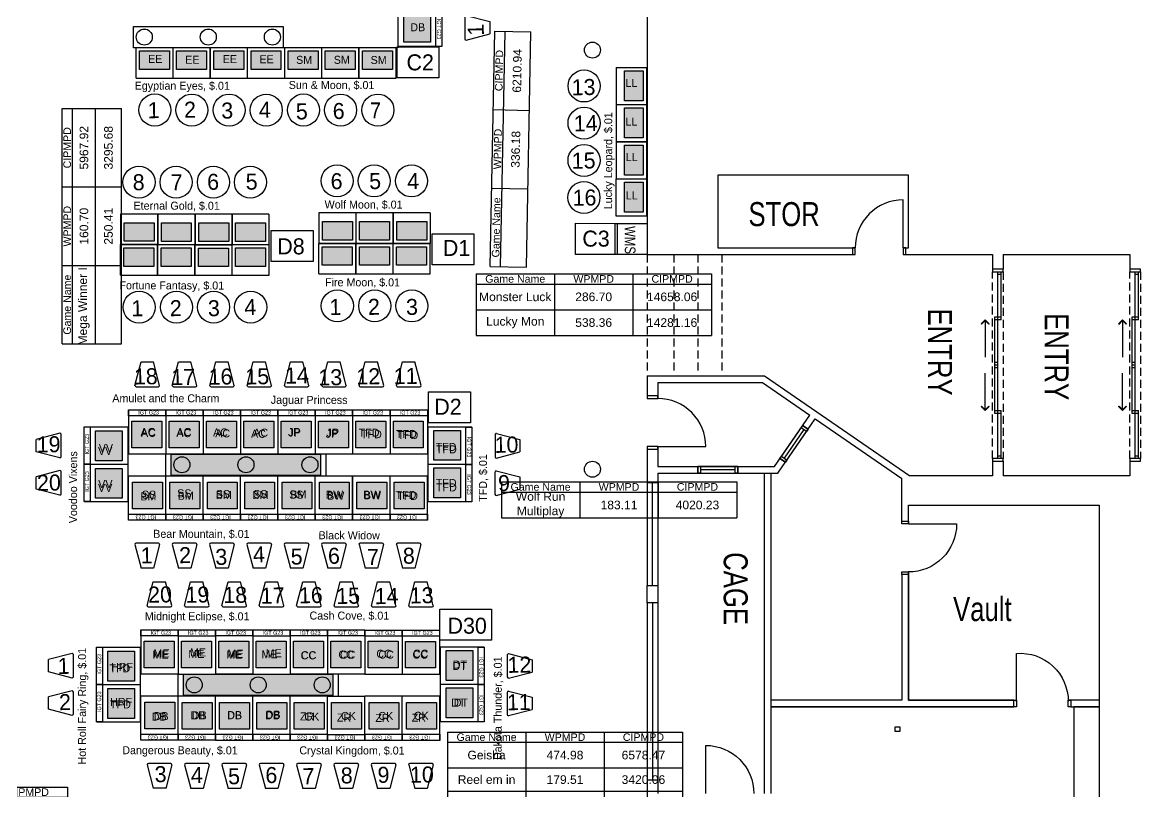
# Model space of a CAD drawing. Header units: inches. Extents: x 3213 to 10275, y -3570 to -435.
# Drawn here: x 9314 to 10152, y -2535 to -1959 of the extents above; entities that cross this region are included whole.
import ezdxf
from ezdxf.enums import TextEntityAlignment as Align

# ---------------------------------------------------------------- set-up
doc = ezdxf.new("R2010")
doc.units = ezdxf.units.IN
doc.header["$LTSCALE"] = 24
doc.header["$MEASUREMENT"] = 0
doc.linetypes.add('HIDDEN', pattern=[0.375, 0.25, -0.125])
for name, color, linetype in [('00 Bally Slots', 9, 'Continuous'), ('00 Bank', 7, 'Continuous'), ('00 IGT Slots', 7, 'Continuous'), ('00 PT Enrollment', 7, 'Continuous'), ('00 Themes', 7, 'Continuous'), ('F1  CLG', 15, 'HIDDEN'), ('F1  COL', 242, 'Continuous'), ('F1  DIM', 4, 'Continuous'), ('F1  DOORS', 1, 'Continuous'), ('F1  WALL', 3, 'Continuous'), ('F1  WINDOW', 1, 'Continuous'), ('F1 NOTE', 4, 'Continuous'), ('F1 WALL-HATCH', 161, 'Continuous'), ('FP1-WALL', 3, 'Continuous'), ('INT  WALL', 3, 'Continuous'), ('Machine Denoms', 7, 'Continuous'), ('WALLS', 7, 'Continuous')]:
    doc.layers.add(name, color=color, linetype=linetype)
doc.layers.get('Machine Denoms').off()
doc.styles.add('ARCHSTYL', font='HAND.SHX', dxfattribs={"width": 0.8})
doc.styles.add('HAND', font='Hand.shx', dxfattribs={"width": 0.8, "height": 0.5})
doc.dimstyles.new('gDIM-48', dxfattribs={"dimscale": 48, "dimtxt": 0.125, "dimasz": 0.03125, "dimexe": 0.09375, "dimexo": 0.09375, "dimgap": 0.03125, "dimtad": 1, "dimdec": 6, "dimrnd": 0.015625, "dimzin": 3, "dimdsep": 46, "dimlunit": 4, "dimtxsty": 'HAND', "dimblk1": 'RPSLASH', "dimblk2": 'RPSLASH', "dimsah": 1, "dimcen": 0.09375, "dimdle": 0.03125, "dimclrt": 256, "dimadec": 0, "dimazin": 0, "dimtfac": 2, "dimtdec": 6, "dimtofl": 0, "dimtmove": 2, "dimatfit": 3, "dimldrblk": '_RPATick2', "dimfxl": 1, "dimfrac": 2, "dimtzin": 0, "dimarcsym": 0})

# ---------------------------------------------------------------- blocks, each defined once
blk = doc.blocks.new('_RPATick2')
for p, q in [((-2, 2), (-2.18, 1.82)), ((-2.18, 1.82), (-0.36, 0)), ((-0.36, 0), (-2.18, -1.82)), ((-2, 2), (0, 0)), ((0, 0), (-2, -2)), ((-2, -2), (-2.18, -1.82))]:
    blk.add_line(p, q)
blk.add_lwpolyline([(0, 0), (-1, 0)])
blk = doc.blocks.new('RPSLASH')
blk.add_line((2.76, 0), (-4.5, 0))
at = {"color": 5, "const_width": 0.43}
blk.add_lwpolyline([(-2.15, -2.15), (2.15, 2.15)], dxfattribs=at)
blk = doc.blocks.new('Western Money System')
at = {"layer": 'F1 NOTE', "color": 1}
for p, q in [((-11.68, 0), (-11.68, 24)), ((-11.68, 24), (11.68, 24)), ((11.68, 24), (11.68, 0)), ((11.68, 0), (-11.68, 0))]:
    blk.add_line(p, q, dxfattribs=at)
at = {"layer": 'F1 NOTE', "color": 1, "insert": (-9.65, 15.27), "char_height": 8, "width": 21.3295, "attachment_point": 1, "style": 'HAND'}
blk.add_mtext('{\\Fhand.shx;WMS}', dxfattribs=at)
blk = doc.blocks.new('*T384')
at = {"layer": '00 Themes', "linetype": 'ByBlock', "lineweight": -2, "transparency": 16777216}
for p, q in [((0, 0), (3.35, 176.4)), ((3.35, 176.4), (30.42, 175.88)), ((27.07, -0.51), (30.42, 175.88)), ((0, 0), (27.07, -0.51))]:
    blk.add_line(p, q, dxfattribs=at)
at = {"layer": '00 Themes', "color": 0, "linetype": 'ByBlock', "lineweight": -2, "transparency": 16777216}
for p, q in [((7.7, -0.15), (11.05, 176.25)), ((2.23, 117.6), (29.31, 117.08)), ((1.12, 58.8), (28.19, 58.28))]:
    blk.add_line(p, q, dxfattribs=at)
at = {"layer": '00 Themes', "color": 0, "lineweight": -3, "transparency": 16777216, "width": 58.689, "attachment_point": 5, "rotation": 88.91175}
for s, insert, char_height in [('{\\fArial|b0|i0|c0;CIPMPD', (6.64, 146.92), 5.6858), ('{\\fArial|b0|i0|c0;\\c52479;6210.94 ', (20.18, 146.67), 6.467), ('{\\fArial|b0|i0|c0;WPMPD', (5.53, 88.12), 5.6858), ('{\\fArial|b0|i0|c0;\\c65280;336.18 ', (19.06, 87.87), 6.467), ('{\\fArial|b0|i0|c0;Game Name', (4.41, 29.33), 5.6858), ('{\\fArial|b0|i0|c0;', (17.94, 29.07), 6.467)]:
    blk.add_mtext(s, dxfattribs=dict(at, insert=insert, char_height=char_height))
blk = doc.blocks.new('*T385')
at = {"layer": '00 Themes', "linetype": 'ByBlock', "lineweight": -2, "transparency": 16777216}
for p, q in [((0, 0), (0, 176.43)), ((0, 176.43), (44.44, 176.43)), ((44.44, 0), (44.44, 176.43)), ((0, 0), (44.44, 0))]:
    blk.add_line(p, q, dxfattribs=at)
at = {"layer": '00 Themes', "color": 0, "linetype": 'ByBlock', "lineweight": -2, "transparency": 16777216}
for p, q in [((7.7, 0), (7.7, 176.43)), ((25.17, 0), (25.17, 176.43)), ((0, 117.62), (44.44, 117.62)), ((0, 58.81), (44.44, 58.81))]:
    blk.add_line(p, q, dxfattribs=at)
at = {"layer": '00 Themes', "color": 0, "lineweight": -3, "transparency": 16777216, "width": 58.689, "attachment_point": 5, "rotation": 90}
for s, insert, char_height in [('{\\fArial|b0|i0|c0;CIPMPD', (3.85, 147.02), 5.6858), ('{\\fArial|b0|i0|c0;\\c52479;5967.92 ', (16.44, 147.02), 6.467), ('{\\fArial|b0|i0|c0;\\c255;3295.68 ', (34.81, 147.02), 6.467), ('{\\fArial|b0|i0|c0;WPMPD', (3.85, 88.21), 5.6858), ('{\\fArial|b0|i0|c0;\\c255;160.70 ', (16.44, 88.21), 6.467), ('{\\fArial|b0|i0|c0;\\c52479;250.41 ', (34.81, 88.21), 6.467), ('{\\fArial|b0|i0|c0;Mega Winner II', (16.44, 29.4), 6.467), ('{\\fArial|b0|i0|c0;Game Name', (3.85, 29.4), 5.6858), ('{\\fArial|b0|i0|c0;', (34.81, 29.4), 6.467)]:
    blk.add_mtext(s, dxfattribs=dict(at, insert=insert, char_height=char_height))
blk = doc.blocks.new('*T386')
at = {"layer": '00 Themes', "linetype": 'ByBlock', "lineweight": -2, "transparency": 16777216}
for p, q in [((0, 0), (176.43, 0)), ((0, 0), (0, -46.23)), ((176.43, 0), (176.43, -46.23)), ((0, -46.23), (176.43, -46.23))]:
    blk.add_line(p, q, dxfattribs=at)
at = {"layer": '00 Themes', "color": 0, "linetype": 'ByBlock', "lineweight": -2, "transparency": 16777216}
for p, q in [((58.81, 0), (58.81, -46.23)), ((117.62, 0), (117.62, -46.23)), ((0, -7.7), (176.43, -7.7)), ((0, -26.97), (176.43, -26.97))]:
    blk.add_line(p, q, dxfattribs=at)
at = {"layer": '00 Themes', "color": 0, "lineweight": -3, "transparency": 16777216, "width": 58.689, "attachment_point": 5}
for s, insert, char_height in [('{\\fArial|b0|i0|c0;Game Name', (29.4, -3.85), 5.6858), ('{\\fArial|b0|i0|c0;WPMPD', (88.21, -3.85), 5.6858), ('{\\fArial|b0|i0|c0;CIPMPD', (147.02, -3.85), 5.6858), ('{\\fArial|b0|i0|c0;Monster Luck', (29.4, -17.33), 6.467), ('{\\fArial|b0|i0|c0;\\c52479;286.70 ', (88.21, -17.33), 6.467), ('{\\fArial|b0|i0|c0;\\c65280;14658.06 ', (147.02, -17.33), 6.467), ('{\\fArial|b0|i0|c0;Lucky Mon', (29.4, -36.6), 6.467), ('{\\fArial|b0|i0|c0;\\c65280;538.36 ', (88.21, -36.6), 6.467), ('{\\fArial|b0|i0|c0;\\c65280;14281.16 ', (147.02, -36.6), 6.467)]:
    blk.add_mtext(s, dxfattribs=dict(at, insert=insert, char_height=char_height))
blk = doc.blocks.new('*T388')
at = {"layer": '00 Themes', "linetype": 'ByBlock', "lineweight": -2, "transparency": 16777216}
for p, q in [((0, 0), (176.43, 0)), ((0, 0), (0, -135.61)), ((176.43, 0), (176.43, -135.61)), ((0, -135.61), (176.43, -135.61))]:
    blk.add_line(p, q, dxfattribs=at)
at = {"layer": '00 Themes', "color": 0, "linetype": 'ByBlock', "lineweight": -2, "transparency": 16777216}
for p, q in [((58.81, 0), (58.81, -135.61)), ((117.62, 0), (117.62, -135.61)), ((0, -7.7), (176.43, -7.7)), ((0, -26.97), (176.43, -26.97)), ((0, -44.44), (176.43, -44.44)), ((0, -61.91), (176.43, -61.91)), ((0, -81.18), (176.43, -81.18)), ((0, -98.65), (176.43, -98.65)), ((0, -118.02), (176.43, -118.02))]:
    blk.add_line(p, q, dxfattribs=at)
at = {"layer": '00 Themes', "color": 0, "lineweight": -3, "transparency": 16777216, "width": 58.689, "attachment_point": 5}
for s, insert, char_height in [('{\\fArial|b0|i0|c0;Game Name', (29.4, -3.85), 5.6858), ('{\\fArial|b0|i0|c0;WPMPD', (88.21, -3.85), 5.6858), ('{\\fArial|b0|i0|c0;CIPMPD', (147.02, -3.85), 5.6858), ('{\\fArial|b0|i0|c0;Geisha', (29.4, -17.33), 6.467), ('{\\fArial|b0|i0|c0;\\c65280;474.98 ', (88.21, -17.33), 6.467), ('{\\fArial|b0|i0|c0;\\c65280;6578.47 ', (147.02, -17.33), 6.467), ('{\\fArial|b0|i0|c0;Reel em in', (29.4, -35.7), 6.467), ('{\\fArial|b0|i0|c0;\\c255;179.51 ', (88.21, -35.7), 6.467), ('{\\fArial|b0|i0|c0;\\c255;3420.06 ', (147.02, -35.7), 6.467), ('{\\fArial|b0|i0|c0;Jackpot Party', (29.4, -53.17), 6.467), ('{\\fArial|b0|i0|c0;\\c65280;345.88 ', (88.21, -53.17), 6.467), ('{\\fArial|b0|i0|c0;\\c52479;5742.66 ', (147.02, -53.17), 6.467), ('{\\fArial|b0|i0|c0;Beyond the Reef', (29.4, -71.54), 6.467), ('{\\fArial|b0|i0|c0;\\c65280;321.91 ', (88.21, -71.54), 6.467), ('{\\fArial|b0|i0|c0;\\c255;3213.60 ', (147.02, -71.54), 6.467), ('{\\fArial|b0|i0|c0;Dolphin Treasures', (29.4, -89.91), 6.467), ('{\\fArial|b0|i0|c0;\\c52479;281.03 ', (88.21, -89.91), 6.467), ('{\\fArial|b0|i0|c0;\\c255;3807.16 ', (147.02, -89.91), 6.467), ('{\\fArial|b0|i0|c0;Golden Pyramid', (29.4, -108.34), 6.467), ('{\\fArial|b0|i0|c0;\\c52479;211.70 ', (88.21, -108.34), 6.467), ('{\\fArial|b0|i0|c0;\\c255;3980.40 ', (147.02, -108.34), 6.467), ('{\\fArial|b0|i0|c0;Queen of the Nile', (29.4, -126.82), 6.467), ('{\\fArial|b0|i0|c0;\\c52479;266.41 ', (88.21, -126.82), 6.467), ('{\\fArial|b0|i0|c0;\\c255;3444.73 ', (147.02, -126.82), 6.467)]:
    blk.add_mtext(s, dxfattribs=dict(at, insert=insert, char_height=char_height))
blk = doc.blocks.new('*T389')
at = {"layer": '00 Themes', "linetype": 'ByBlock', "lineweight": -2, "transparency": 16777216}
for p, q in [((0, 0), (176.43, 0)), ((0, 0), (0, -25.17)), ((176.43, 0), (176.43, -25.17)), ((0, -25.17), (176.43, -25.17))]:
    blk.add_line(p, q, dxfattribs=at)
at = {"layer": '00 Themes', "color": 0, "linetype": 'ByBlock', "lineweight": -2, "transparency": 16777216}
for p, q in [((58.81, 0), (58.81, -25.17)), ((117.62, 0), (117.62, -25.17)), ((0, -7.7), (176.43, -7.7))]:
    blk.add_line(p, q, dxfattribs=at)
at = {"layer": '00 Themes', "color": 0, "lineweight": -3, "transparency": 16777216, "width": 58.689, "attachment_point": 5}
for s, insert, char_height in [('{\\fArial|b0|i0|c0;Game Name', (29.4, -3.85), 5.6858), ('{\\fArial|b0|i0|c0;Pharaoh s Fortune', (29.4, -16.44), 6.467), ('{\\fArial|b0|i0|c0;WPMPD', (88.21, -3.85), 5.6858), ('{\\fArial|b0|i0|c0;CIPMPD', (147.02, -3.85), 5.6858), ('{\\fArial|b0|i0|c0;\\c65280;618.36 ', (88.21, -16.44), 6.467), ('{\\fArial|b0|i0|c0;\\c65280;11572.09 ', (147.02, -16.44), 6.467)]:
    blk.add_mtext(s, dxfattribs=dict(at, insert=insert, char_height=char_height))
blk = doc.blocks.new('*T455')
at = {"layer": '00 Themes', "linetype": 'ByBlock', "lineweight": -2, "transparency": 16777216}
for p, q in [((0, 0), (176.43, 0)), ((0, 0), (0, -27.08)), ((176.43, 0), (176.43, -27.08)), ((0, -27.08), (176.43, -27.08))]:
    blk.add_line(p, q, dxfattribs=at)
at = {"layer": '00 Themes', "color": 0, "linetype": 'ByBlock', "lineweight": -2, "transparency": 16777216}
for p, q in [((58.81, 0), (58.81, -27.08)), ((117.62, 0), (117.62, -27.08)), ((0, -7.7), (176.43, -7.7))]:
    blk.add_line(p, q, dxfattribs=at)
at = {"layer": '00 Themes', "color": 0, "lineweight": -3, "transparency": 16777216, "width": 58.689, "attachment_point": 5}
for s, insert, char_height in [('{\\fArial|b0|i0|c0;Game Name', (29.4, -3.85), 5.6858), ('{\\fArial|b0|i0|c0;Wolf Run Multiplay', (29.4, -17.39), 6.467), ('{\\fArial|b0|i0|c0;WPMPD', (88.21, -3.85), 5.6858), ('{\\fArial|b0|i0|c0;CIPMPD', (147.02, -3.85), 5.6858), ('{\\fArial|b0|i0|c0;\\c255;183.11 ', (88.21, -17.39), 6.467), ('{\\fArial|b0|i0|c0;\\c255;4020.23 ', (147.02, -17.39), 6.467)]:
    blk.add_mtext(s, dxfattribs=dict(at, insert=insert, char_height=char_height))
blk = doc.blocks.new('IGT G23')
at = {"linetype": 'ByBlock', "lineweight": -3}
h = blk.add_hatch(color=7, dxfattribs=at)
h.set_gradient(color1=(241, 237, 14), color2=(18, 202, 42), tint=1)
h.paths.add_polyline_path([(-33.41, -26.28), (-33.41, -1.81), (-28.91, -1.81), (-28.91, -26.28)], flags=9)
h = blk.add_hatch(color=0, dxfattribs=at)
h.dxf.hatch_style = 1
h.set_gradient(color1=(255, 63, 0), tint=0.32, name='CYLINDER')
h.paths.add_polyline_path([(-4.53, -3.06), (-24.51, -3.06), (-24.51, -25.5), (-4.53, -25.5)])
at = {"color": 0, "linetype": 'ByBlock', "lineweight": -3}
blk.add_lwpolyline([(-24.51, -3.06), (-4.53, -3.06), (-4.53, -25.5), (-24.51, -25.5)], close=True, dxfattribs=at)
at = {"layer": '00 IGT Slots', "color": 30, "ltscale": 25}
for p, q in [((-33, 0), (0, 0)), ((-33, -28), (-33, 0)), ((0, -28), (0, 0)), ((-51.29, -4.75), (-69, -9.37)), ((-50.29, -22.18), (-50.29, -5.68)), ((-69, -18.63), (-69, -9.37)), ((-51.29, -23.18), (-69.01, -18.63)), ((-33, -28), (0, -28))]:
    blk.add_line(p, q, dxfattribs=at)
at = {"layer": '00 IGT Slots', "color": 30, "linetype": 'ByBlock', "lineweight": -3}
blk.add_lwpolyline([(-33, 0), (-28.48, 0), (-28.48, -28), (-33, -28)], close=True, dxfattribs=at)
at = {"layer": '00 IGT Slots', "color": 30, "ltscale": 25}
for centre, start, end in [((-51.29, -5.68), 0, 90), ((-51.29, -22.18), 270, 0)]:
    blk.add_arc(centre, 1, start, end, dxfattribs=at)
at = {"layer": '00 IGT Slots', "color": 7, "linetype": 'ByBlock', "lineweight": -3, "insert": (-32.42, -20.63), "char_height": 3, "width": 15.2138, "attachment_point": 1, "rotation": 90, "style": 'HAND'}
blk.add_mtext('IGT G23', dxfattribs=at)
blk = doc.blocks.new('Bally V22')
at = {"linetype": 'ByBlock', "lineweight": -3}
h = blk.add_hatch(color=0, dxfattribs=at)
h.dxf.hatch_style = 1
h.set_gradient(color1=(255, 63, 0), tint=0.32)
h.paths.add_polyline_path([(16.43, 24.99), (2.51, 24.99), (2.51, 2.52), (16.43, 2.52)])
at = {"color": 192, "linetype": 'ByBlock', "lineweight": -3}
blk.add_lwpolyline([(2.51, 24.99), (16.43, 24.99), (16.43, 2.52), (2.51, 2.52)], close=True, dxfattribs=at)
at = {"layer": '00 Bally Slots', "color": 192, "ltscale": 25}
for p, q in [((22.86, 27.75), (0, 27.75)), ((0, 0), (0, 27.75)), ((22.86, 0), (22.86, 27.75)), ((22.86, 0), (0, 0))]:
    blk.add_line(p, q, dxfattribs=at)
at = {"layer": '00 Bally Slots', "color": 192}
blk.add_circle((46.85, 13.96), 12.01, dxfattribs=at)

msp = doc.modelspace()

# ---------------------------------------------------------------- linework, layer by layer
at = {"layer": '00 Bank'}
for points in [[(9626.38, -2000.26), (9595.06, -2000.24), (9595.07, -1976.96), (9626.38, -1976.98)], [(9759.98, -2132.54), (9728.67, -2132.53), (9728.68, -2109.24), (9759.98, -2109.26)], [(9531.99, -2137.89), (9500.67, -2137.88), (9500.68, -2114.59), (9531.99, -2114.61)], [(9652.55, -2140.38), (9621.23, -2140.37), (9621.24, -2117.08), (9652.55, -2117.1)], [(9649.98, -2258.91), (9618.67, -2258.89), (9618.68, -2235.61), (9649.98, -2235.63)], [(9665.67, -2421.75), (9627.03, -2421.73), (9627.04, -2398.45), (9665.67, -2398.47)]]:
    msp.add_lwpolyline(points, close=True, dxfattribs=at)
at = {"layer": 'F1  CLG'}
for points in [[(9782.48, -2132.61), (9782.48, -2221.61)], [(9782.48, -2132.61), (9782.48, -2221.61)], [(9802.48, -2132.61), (9802.48, -2221.61)], [(9802.48, -2132.61), (9802.48, -2221.61)], [(9820.48, -2132.61), (9820.48, -2221.61)], [(9838.48, -2132.61), (9838.48, -2221.61)], [(10041.48, -2285.61), (10041.48, -2145.61)], [(10049.48, -2145.61), (10049.48, -2285.61)], [(10144.48, -2285.61), (10144.48, -2145.61)], [(10152.48, -2145.61), (10152.48, -2285.61)]]:
    msp.add_lwpolyline(points, dxfattribs=at)
at = {"layer": 'F1  COL'}
for centre in [(9405.48, -1969.61), (9453.48, -1969.61), (9501.48, -1969.61), (9741.48, -1979.36), (9433.7, -2290.23), (9481.7, -2290.23), (9529.7, -2290.23), (9741.48, -2293.61), (9442.92, -2455.27), (9490.92, -2455.27), (9538.92, -2455.27)]:
    msp.add_circle(centre, 6, dxfattribs=at)
at = {"layer": 'F1  DOORS'}
for p, q in [((10042.98, -2179.61), (10042.98, -2251.61)), ((10145.98, -2179.61), (10145.98, -2251.61)), ((10045.48, -2213.61), (10042.98, -2213.61)), ((10045.48, -2215.61), (10042.98, -2215.61)), ((10045.48, -2217.61), (10042.98, -2217.61)), ((10148.48, -2213.61), (10145.98, -2213.61)), ((10148.48, -2215.61), (10145.98, -2215.61)), ((10148.48, -2217.61), (10145.98, -2217.61))]:
    msp.add_line(p, q, dxfattribs=at)
for points in [[(9974.48, -2127.61), (9974.48, -2091.61, 0.414214), (9938.48, -2127.61, 0)], [(9790.48, -2276.61), (9826.48, -2276.61, 0.414214), (9790.48, -2240.61, 0)], [(9978.48, -2334.61), (10014.48, -2334.61, -0.414214), (9978.48, -2370.61, 0)], [(10059.48, -2467.61), (10059.48, -2431.61, -0.434938), (10098.25, -2467.61, 0)], [(9826.48, -2536.61), (9826.48, -2500.61, -0.414214), (9862.48, -2536.61, 0)]]:
    msp.add_lwpolyline(points, format="xyb", dxfattribs=at)
for points in [[(9936.48, -2132.61), (9938.48, -2132.61), (9938.48, -2127.61), (9936.48, -2127.61)], [(9974.48, -2132.61), (9976.48, -2132.61), (9976.48, -2127.61), (9974.48, -2127.61)], [(10041.48, -2143.61), (10041.48, -2145.61), (10049.48, -2145.61), (10049.48, -2143.61)], [(10144.48, -2143.61), (10144.48, -2145.61), (10152.48, -2145.61), (10152.48, -2143.61)], [(9782.48, -2238.61), (9782.48, -2240.61), (9790.48, -2240.61), (9790.48, -2238.61)], [(9782.48, -2238.61), (9782.48, -2240.61), (9790.48, -2240.61), (9790.48, -2238.61)], [(9782.48, -2276.61), (9782.48, -2278.61), (9790.48, -2278.61), (9790.48, -2276.61)], [(9782.48, -2276.61), (9782.48, -2278.61), (9790.48, -2278.61), (9790.48, -2276.61)], [(10041.48, -2285.61), (10041.48, -2287.61), (10049.48, -2287.61), (10049.48, -2285.61)], [(10144.48, -2285.61), (10144.48, -2287.61), (10152.48, -2287.61), (10152.48, -2285.61)], [(9973.48, -2334.61), (9973.48, -2332.61), (9978.48, -2332.61), (9978.48, -2334.61)], [(9973.48, -2372.61), (9973.48, -2370.61), (9978.48, -2370.61), (9978.48, -2372.61)], [(10059.48, -2471.61), (10057.48, -2471.61), (10057.48, -2466.61), (10059.48, -2466.61)], [(10100.23, -2471.61), (10098.23, -2471.61), (10098.23, -2466.61), (10100.23, -2466.61)]]:
    msp.add_lwpolyline(points, close=True, dxfattribs=at)
for points in [[(10045.48, -2285.61), (10045.48, -2145.61)], [(10047.98, -2181.61), (10047.98, -2145.61)], [(10148.48, -2285.61), (10148.48, -2145.61)], [(10150.98, -2181.61), (10150.98, -2145.61)], [(10047.98, -2147.61), (10045.48, -2147.61)], [(10150.98, -2147.61), (10148.48, -2147.61)], [(10047.98, -2179.61), (10042.98, -2179.61)], [(10150.98, -2179.61), (10145.98, -2179.61)], [(10047.98, -2181.61), (10042.98, -2181.61)], [(10150.98, -2181.61), (10145.98, -2181.61)], [(10042.98, -2249.61), (10047.98, -2249.61)], [(10042.98, -2251.61), (10047.98, -2251.61)], [(10047.98, -2285.61), (10047.98, -2249.61)], [(10145.98, -2249.61), (10150.98, -2249.61)], [(10145.98, -2251.61), (10150.98, -2251.61)], [(10150.98, -2285.61), (10150.98, -2249.61)], [(10045.48, -2283.61), (10047.98, -2283.61)], [(10148.48, -2283.61), (10150.98, -2283.61)]]:
    msp.add_lwpolyline(points, dxfattribs=at)
at = {"layer": 'F1  WALL'}
for points in [[(9796.48, -1587.61), (9782.48, -1587.61), (9782.48, -2132.61)], [(9974.48, -2127.61), (9978.48, -2127.61), (9978.48, -2073.11), (9835.48, -2073.11), (9835.48, -2127.61), (9938.48, -2127.61)], [(9782.48, -2132.61), (9938.48, -2132.61)], [(9974.48, -2132.61), (10041.48, -2132.61)], [(10041.48, -2132.61), (10041.48, -2143.61)], [(10049.48, -2132.61), (10049.48, -2143.61)], [(10049.48, -2132.61), (10144.48, -2132.61), (10144.48, -2145.61)], [(9782.48, -2223.61), (9782.48, -2240.61)], [(9782.48, -2223.61), (9870.48, -2223.61)], [(9782.48, -2223.61), (9870.48, -2223.61), (9979.48, -2298.61)], [(9782.48, -2223.61), (9782.48, -2240.61)], [(9790.48, -2228.61), (9790.48, -2240.61)], [(9790.48, -2228.61), (9868.93, -2228.61), (9904.41, -2253.02)], [(9790.48, -2228.61), (9790.48, -2240.61)], [(9877.85, -2291.61), (9904.41, -2253.02)], [(9880.48, -2296.61), (9908.53, -2255.86)], [(9908.53, -2255.86), (9973.49, -2300.56)], [(9782.48, -2276.61), (9782.48, -2303.61)], [(9782.48, -2276.61), (9782.48, -2303.61)], [(9790.48, -2276.61), (9790.48, -2291.61)], [(9790.48, -2276.61), (9790.48, -2291.61)], [(10041.48, -2287.61), (10041.48, -2298.61)], [(10144.48, -2285.61), (10144.48, -2298.61), (10049.48, -2298.61)], [(10049.48, -2287.61), (10049.48, -2298.61)], [(9790.48, -2291.61), (9877.85, -2291.61)], [(9790.48, -2296.61), (9790.48, -2303.61)], [(9790.48, -2296.61), (9880.48, -2296.61)], [(9790.48, -2296.61), (9790.48, -2303.61)], [(9870.48, -2536.61), (9870.48, -2296.61)], [(9875.48, -2536.61), (9875.48, -2296.61)], [(9782.48, -2303.61), (9790.48, -2303.61)], [(9782.48, -2303.61), (9782.48, -2380.61)], [(9782.48, -2303.61), (9790.48, -2303.61)], [(9782.48, -2303.61), (9782.48, -2380.61)], [(9786.48, -2380.61), (9786.48, -2303.61)], [(9786.48, -2380.61), (9786.48, -2303.61)], [(9790.48, -2303.61), (9790.48, -2380.61)], [(9790.48, -2303.61), (9790.48, -2380.61)], [(10041.48, -2298.61), (9979.48, -2298.61)], [(9978.48, -2334.61), (9978.48, -2320.61), (10121.48, -2320.61), (10121.48, -2466.61), (10098.47, -2466.61)], [(10057.48, -2466.61), (9978.48, -2466.61), (9978.48, -2370.61)], [(9782.48, -2393.61), (9782.48, -2526.61)], [(9782.48, -2393.61), (9782.48, -2526.61)], [(9786.48, -2393.61), (9786.48, -2526.61)], [(9786.48, -2393.61), (9786.48, -2526.61)], [(9790.48, -2393.61), (9790.48, -2526.61)], [(9790.48, -2393.61), (9790.48, -2526.61)], [(9790.48, -2526.61), (9782.48, -2526.61)], [(9782.48, -2526.61), (9782.48, -2551.61)], [(9790.48, -2526.61), (9782.48, -2526.61)], [(9782.48, -2526.61), (9782.48, -2551.61)], [(9790.48, -2526.61), (9790.48, -2536.61)], [(9790.48, -2526.61), (9790.48, -2536.61)]]:
    msp.add_lwpolyline(points, dxfattribs=at)
for points in [[(9509.48, -1961.61), (9509.48, -1977.61), (9397.48, -1977.61), (9397.48, -1961.61)], [(9537.7, -2282.23), (9537.7, -2298.23), (9425.7, -2298.23), (9425.7, -2282.23)], [(9782.48, -2380.61), (9790.48, -2380.61), (9790.48, -2393.61), (9782.48, -2393.61)], [(9782.48, -2380.61), (9790.48, -2380.61), (9790.48, -2393.61), (9782.48, -2393.61)], [(9546.92, -2447.27), (9546.92, -2463.27), (9434.92, -2463.27), (9434.92, -2447.27)]]:
    msp.add_lwpolyline(points, close=True, dxfattribs=at)
at = {"layer": 'F1  WINDOW'}
for points in [[(9886.15, -2288.37), (9903.16, -2263.66), (9899.04, -2260.83), (9882.03, -2285.54)], [(9897.9, -2262.47), (9899.04, -2260.83), (9903.16, -2263.66), (9902.02, -2265.31)], [(9882.03, -2285.54), (9883.17, -2283.89), (9887.29, -2286.73), (9886.15, -2288.37)], [(9820.48, -2296.61), (9850.48, -2296.61), (9850.48, -2291.61), (9820.48, -2291.61)], [(9820.48, -2291.61), (9822.48, -2291.61), (9822.48, -2296.61), (9820.48, -2296.61)], [(9848.48, -2291.61), (9850.48, -2291.61), (9850.48, -2296.61), (9848.48, -2296.61)]]:
    msp.add_lwpolyline(points, close=True, dxfattribs=at)
for points in [[(9899.96, -2263.89), (9885.23, -2285.31)], [(9848.48, -2294.11), (9822.48, -2294.11)]]:
    msp.add_lwpolyline(points, dxfattribs=at)
at = {"layer": 'F1 WALL-HATCH'}
for points in [[(9425.7, -2282.23), (9425.7, -2298.23), (9537.7, -2282.23), (9537.7, -2298.23)], [(9434.92, -2447.27), (9434.92, -2463.27), (9546.92, -2447.27), (9546.92, -2463.27)]]:
    msp.add_solid(points, dxfattribs=at)
at = {"layer": 'FP1-WALL'}
for p, q in [((9421.74, -2298.23), (9421.74, -2282.23)), ((9541.65, -2282.23), (9541.65, -2298.23)), ((9430.96, -2463.27), (9430.96, -2447.27)), ((9550.87, -2447.27), (9550.87, -2463.27))]:
    msp.add_line(p, q, dxfattribs=at)
at = {"layer": 'INT  WALL', "lineweight": -3}
for p, q in [((9973.48, -2332.61), (9973.49, -2300.56)), ((9978.48, -2320.61), (10121.48, -2320.61)), ((10121.48, -2328.61), (10121.48, -2474.61)), ((9973.48, -2372.61), (9973.48, -2466.61)), ((9978.48, -2370.61), (9978.48, -2466.61)), ((9973.48, -2466.61), (9875.48, -2466.61)), ((10057.48, -2471.61), (9875.48, -2471.61)), ((9875.48, -2471.61), (10057.48, -2471.61)), ((9973.48, -2466.61), (9973.48, -2466.61)), ((9978.48, -2466.61), (10056.84, -2466.61)), ((10100.23, -2471.61), (10121.48, -2471.61)), ((10100.47, -2471.61), (10121.48, -2471.61)), ((10121.48, -2474.61), (10121.48, -2708.61))]:
    msp.add_line(p, q, dxfattribs=at)
at = {"layer": 'INT  WALL', "color": 4, "lineweight": -3}
for p, q in [((10121.48, -2471.61), (10102.48, -2471.61)), ((10102.48, -2471.61), (10102.48, -2551.61))]:
    msp.add_line(p, q, dxfattribs=at)
at = {"layer": 'INT  WALL', "lineweight": -3}
msp.add_lwpolyline([(9968.48, -2486.56), (9972.02, -2486.56), (9972.02, -2490.09), (9968.48, -2490.09)], close=True, dxfattribs=at)
at = {"layer": 'WALLS', "color": 1}
msp.add_line((9595.86, -1977.61), (9595.86, -1643.11), dxfattribs=at)

# ---------------------------------------------------------------- block references
for name, p in [('*T384', (9664.88, -2141.64)), ('*T385', (9343.83, -2199.62)), ('*T386', (9654.19, -2147.07)), ('*T455', (9673.19, -2303)), ('*T388', (9632.69, -2490.56)), ('*T389', (9171.5, -2531.8))]:
    msp.add_blockref(name, p)
at = {"layer": '00 Themes', "color": 10, "lineweight": -3, "transparency": 33554661}
for name, p, rotation in [('IGT G23', (9595.54, -1976.62), 180), ('Bally V22', (9399.38, -1977.46), 270), ('Bally V22', (9427.18, -1977.51), 270), ('Bally V22', (9455.18, -1977.51), 270), ('Bally V22', (9482.97, -1977.56), 270), ('Bally V22', (9510.88, -1977.46), 270), ('Bally V22', (9538.68, -1977.51), 270), ('Bally V22', (9566.68, -1977.51), 270), ('Bally V22', (9782.06, -1992.33), 180), ('Bally V22', (9782.01, -2020.13), 180), ('Bally V22', (9782.01, -2048.13), 180), ('Bally V22', (9415.46, -2125.24), 89.99999999999999), ('Bally V22', (9443.26, -2125.29), 89.99999999999999), ('Bally V22', (9471.26, -2125.29), 89.99999999999999), ('Bally V22', (9498.96, -2125.29), 89.99999999999999), ('Bally V22', (9564.02, -2124.26), 89.99999999999999), ('Bally V22', (9591.82, -2124.31), 89.99999999999999), ('Bally V22', (9619.82, -2124.31), 89.99999999999999), ('Bally V22', (9781.96, -2075.92), 180), ('Bally V22', (9387.7, -2125.22), 270), ('Bally V22', (9415.7, -2125.22), 270), ('Bally V22', (9443.5, -2125.27), 270), ('Bally V22', (9471.28, -2125.23), 270), ('Bally V22', (9536.26, -2124.25), 270), ('Bally V22', (9564.26, -2124.25), 270), ('Bally V22', (9592.06, -2124.3), 270), ('IGT G23', (9421.64, -2282.02), 270), ('IGT G23', (9449.64, -2282.03), 270), ('IGT G23', (9477.68, -2282.01), 270), ('IGT G23', (9505.68, -2282.02), 270), ('IGT G23', (9533.67, -2282.02), 270), ('IGT G23', (9561.67, -2282.02), 270), ('IGT G23', (9589.7, -2282.05), 270), ('IGT G23', (9617.7, -2282.06), 270), ('IGT G23', (9618.13, -2289.94), 180), ('IGT G23', (9618.11, -2317.97), 180), ('IGT G23', (9393.66, -2298.73), 89.99999999999999), ('IGT G23', (9421.66, -2298.74), 89.99999999999999), ('IGT G23', (9449.68, -2298.77), 89.99999999999999), ('IGT G23', (9477.68, -2298.77), 89.99999999999999), ('IGT G23', (9505.68, -2298.76), 89.99999999999999), ('IGT G23', (9533.68, -2298.77), 89.99999999999999), ('IGT G23', (9561.72, -2298.76), 89.99999999999999), ('IGT G23', (9589.72, -2298.77), 89.99999999999999), ('IGT G23', (9430.85, -2447.06), 270), ('IGT G23', (9458.85, -2447.07), 270), ('IGT G23', (9486.9, -2447.06), 270), ('IGT G23', (9514.9, -2447.07), 270), ('IGT G23', (9542.89, -2447.06), 270), ('IGT G23', (9570.89, -2447.06), 270), ('IGT G23', (9598.92, -2447.09), 270), ('IGT G23', (9626.92, -2447.1), 270), ('IGT G23', (9627.35, -2454.99), 180), ('IGT G23', (9627.32, -2483.01), 180), ('IGT G23', (9402.88, -2463.77), 89.99999999999999), ('IGT G23', (9430.88, -2463.79), 89.99999999999999), ('IGT G23', (9458.9, -2463.81), 89.99999999999999), ('IGT G23', (9486.9, -2463.81), 89.99999999999999), ('IGT G23', (9514.89, -2463.81), 89.99999999999999), ('IGT G23', (9542.89, -2463.82), 89.99999999999999), ('IGT G23', (9570.94, -2463.8), 89.99999999999999), ('IGT G23', (9598.94, -2463.81), 89.99999999999999)]:
    msp.add_blockref(name, p, dxfattribs=dict(at, rotation=rotation))
for p in [(9393.38, -2261.85), (9393.38, -2289.85), (9402.6, -2426.89), (9402.6, -2454.89)]:
    msp.add_blockref('IGT G23', p, dxfattribs=at)
at = {"layer": 'Machine Denoms', "color": 1, "rotation": 270}
msp.add_blockref('Western Money System', (9758.48, -2120.94), dxfattribs=at)

# ---------------------------------------------------------------- texts
at = {"layer": '00 Bank'}
for s, p in [('C2', (9602.08, -1994.59)), ('D8', (9505.22, -2132.5)), ('C3', (9733.9, -2126.71)), ('D1', (9629.33, -2133.72)), ('D2', (9622.89, -2252.73)), ('D30', (9632.85, -2416.87))]:
    msp.add_text(s, height=12, rotation=359.97523, dxfattribs=at).set_placement(p)
at = {"layer": '00 PT Enrollment', "style": 'ARCHSTYL'}
for s, rotation, p in [('1', 91, (9660.02, -1964.1)), ('13', 1, (9734.92, -2013.15)), ('1', 1, (9412.61, -2030.44)), ('2', 1, (9439.84, -2030.06)), ('3', 1, (9467.76, -2030.72)), ('4', 1, (9495.93, -2030.17)), ('5', 1, (9523.65, -2031.36)), ('6', 1, (9551.31, -2031.04)), ('14', 1, (9736.5, -2040.22)), ('15', 1, (9734.97, -2068.2)), ('8', 1, (9401.35, -2084.42)), ('7', 1, (9429.87, -2084.52)), ('6', 1, (9457.17, -2084.11)), ('5', 1, (9486.07, -2084.01)), ('6', 1, (9549.73, -2083.67)), ('5', 1, (9578.63, -2083.58)), ('4', 1, (9607.17, -2083.63)), ('16', 1, (9735.63, -2095.98)), ('1', 1, (9400.29, -2178.91)), ('2', 1, (9429.19, -2178.82)), ('3', 1, (9457.73, -2178.87)), ('4', 1, (9485.05, -2178.01)), ('1', 1, (9548.85, -2177.94)), ('2', 1, (9577.75, -2177.84)), ('3', 1, (9606.29, -2177.89)), ('18', 1, (9406.72, -2229.95)), ('17', 1, (9434.72, -2230.43)), ('16', 1, (9462.72, -2230.17)), ('15', 1, (9490.26, -2229.97)), ('14', 1, (9519.98, -2229.31)), ('13', 1, (9545.03, -2230.67)), ('12', 1, (9573.53, -2229.95)), ('11', 1, (9601.51, -2229.73)), ('19', 1, (9333.84, -2280.91)), ('10', 1, (9677.12, -2281.19)), ('20', 1, (9334.08, -2309.63)), ('9', 1, (9675.27, -2309.95)), ('1', 1, (9407.38, -2364.16)), ('2', 1, (9436.16, -2363.96)), ('3', 1, (9463.31, -2365.27)), ('4', 1, (9491.53, -2363.43)), ('5', 1, (9519.81, -2365.04)), ('6', 1, (9547.76, -2364.44)), ('7', 1, (9577.05, -2365.34)), ('8', 1, (9603.92, -2364.41)), ('20', 1, (9417.36, -2393.46)), ('19', 1, (9445.41, -2393.6)), ('18', 1, (9473.75, -2393.77)), ('17', 1, (9501.75, -2394.28)), ('16', 1, (9530.43, -2393.94)), ('15', 1, (9558.41, -2394.45)), ('14', 1, (9587.26, -2394.62)), ('13', 1, (9613.55, -2394.11)), ('1', 1, (9345.06, -2446.99)), ('12', 1, (9686.82, -2446.1)), ('2', 1, (9346.09, -2474.14)), ('11', 1, (9686.35, -2474.13)), ('3', 1, (9417.81, -2528.14)), ('4', 1, (9444.95, -2528.82)), ('5', 1, (9472.87, -2529.71)), ('6', 1, (9500.84, -2528.81)), ('7', 1, (9528.67, -2529.65)), ('8', 1, (9557.34, -2529.08)), ('9', 1, (9584.92, -2528.65)), ('10', 1, (9613.71, -2528.44))]:
    msp.add_text(s, height=12, rotation=rotation, dxfattribs=at).set_placement(p, align=Align.CENTER)
at = {"layer": '00 PT Enrollment', "style": 'HAND', "width": 0.9}
msp.add_text('7', height=12, dxfattribs=at).set_placement((9574.82, -2030.66))
at = {"layer": '00 Themes', "linetype": 'HIDDEN'}
for s, p in [('DB', (9604.91, -1965.29)), ('EE', (9408.31, -1988.96)), ('EE', (9436.16, -1989.66)), ('EE', (9464.3, -1989.11)), ('EE', (9491.77, -1989.22)), ('SM', (9519.33, -1989.71)), ('SM', (9547.55, -1989.68)), ('SM', (9575.17, -1989.82)), ('LL', (9766.29, -2006.98)), ('LL', (9766.28, -2036.01)), ('LL', (9766.42, -2062.65)), ('LL', (9766.44, -2091.37)), ('AC', (9402.66, -2268.68)), ('AC', (9403.04, -2269.33)), ('AC', (9429.5, -2269.5)), ('AC', (9429.66, -2268.68)), ('AC', (9457, -2269)), ('AC', (9458.66, -2269.68)), ('AC', (9487.16, -2269.18)), ('JP', (9513.16, -2268.68)), ('JP', (9513.48, -2269.08)), ('JP', (9542.16, -2269.18)), ('TFD', (9566.16, -2269.18)), ('AC', (9485.5, -2270)), ('JP', (9541.5, -2270)), ('TFD', (9567.97, -2270.32)), ('TFD', (9594.16, -2270.18)), ('TFD', (9595.31, -2270.97)), ('VV', (9370.77, -2282.96)), ('VV', (9371.35, -2280.57)), ('TFD', (9623.9, -2279.83)), ('TFD', (9624.16, -2281.68)), ('VV', (9370.79, -2310.61)), ('VV', (9370.95, -2307.73)), ('TFD', (9623.99, -2306.83)), ('TFD', (9624.16, -2310.18)), ('BM', (9402.5, -2317)), ('SS', (9403.66, -2315.68)), ('SS', (9430.16, -2314.68)), ('BM', (9430.5, -2316.5)), ('SS', (9459.16, -2315.18)), ('BM', (9459, -2316)), ('BM', (9486.5, -2316)), ('SS', (9487.16, -2315.18)), ('SS', (9514.16, -2315.68)), ('BM', (9515, -2315.5)), ('BW', (9541.66, -2315.68)), ('BW', (9542.5, -2316.5)), ('BW', (9569.66, -2315.68)), ('BW', (9570.1, -2316.07)), ('TFD', (9593.87, -2315.84)), ('TFD', (9595.05, -2316.52)), ('ME', (9411.66, -2435.53)), ('ME', (9412.35, -2434.67)), ('ME', (9438.5, -2435)), ('ME', (9439.72, -2433.91)), ('ME', (9467, -2435.5)), ('ME', (9467.85, -2434.88)), ('ME', (9493.3, -2435.23)), ('ME', (9496.5, -2434.5)), ('CC', (9522.7, -2436.12)), ('CC', (9523, -2436)), ('CC', (9551, -2435.5)), ('CC', (9552.13, -2435.55)), ('CC', (9579.44, -2434.9)), ('CC', (9581, -2435.5)), ('CC', (9606.56, -2435.52)), ('CC', (9606.89, -2434.81)), ('TFD', (9379.35, -2445.8)), ('HRF', (9380.52, -2444.74)), ('DT', (9636.61, -2444.07)), ('DT', (9636.8, -2442.99)), ('TFD', (9379.8, -2472.9)), ('HRF', (9379.88, -2471)), ('DT', (9635.6, -2471.44)), ('DT', (9637.5, -2471.5)), ('DB', (9411.04, -2482.04)), ('DB', (9412.55, -2481.62)), ('DB', (9440, -2481)), ('DB', (9441.1, -2481.07)), ('DB', (9467.5, -2481)), ('DB', (9467.71, -2480.89)), ('DB', (9496.07, -2481.05)), ('DB', (9496.5, -2480.5)), ('ZR', (9522.2, -2481.85)), ('CK', (9525.5, -2482)), ('ZR', (9549.85, -2482.7)), ('CK', (9553, -2481.5)), ('ZR', (9578.7, -2483)), ('CK', (9581, -2481.5)), ('ZR', (9606, -2482.8)), ('CK', (9607.6, -2481.4))]:
    msp.add_text(s, height=6, dxfattribs=at).set_placement(p)
for s, rotation, p in [('Egyptian Eyes, $.01', 359.89816, (9398.26, -2009.02)), ('Sun & Moon, $.01', 359.89816, (9513.76, -2008.52)), ('Lucky Leopard, $.01', 89.89816, (9756.21, -2098.7)), ('Eternal Gold, $.01', 359.89816, (9397.39, -2098.98)), ('Wolf Moon, $.01', 359.89816, (9540.68, -2098.13)), ('Fortune Fantasy, $.01', 359.89816, (9386.86, -2158.72)), ('Fire Moon, $.01', 359.89816, (9541, -2156.42)), ('Amulet and the Charm', 359.89816, (9381.52, -2243.31)), ('Jaguar Princess', 359.89816, (9500.31, -2244.55)), ('Voodoo Vixens', 89.89816, (9355.06, -2334.03)), ('TFD, $.01', 89.89816, (9662.36, -2317.98)), ('Bear Mountain, $.01', 359.89816, (9412.17, -2344.98)), ('Black Widow', 359.89816, (9536.17, -2346.04)), ('Midnight Eclipse, $.01', 359.89816, (9405.86, -2406.73)), ('Cash Cove, $.01', 359.89816, (9529.37, -2406.25)), ('Hot Roll Fairy Ring, $.01', 89.89816, (9361.72, -2514.88)), ('Dakota Thunder, $.01', 89.89816, (9673.39, -2511.55)), ('Dangerous Beauty, $.01', 359.89816, (9388.98, -2507.17)), ('Crystal Kingdom, $.01', 359.89816, (9521.72, -2507.3))]:
    msp.add_text(s, height=6, rotation=rotation, dxfattribs=at).set_placement(p)
at = {"layer": 'F1  DIM', "char_height": 18, "width": 150.6875, "attachment_point": 1, "style": 'HAND'}
for s, insert in [('{\\Fhand.shx;STOR}', (9858.43, -2093.35)), ('Vault', (10011.87, -2389.38))]:
    msp.add_mtext(s, dxfattribs=dict(at, insert=insert))
at = {"layer": 'F1  DIM', "char_height": 18, "attachment_point": 1, "rotation": 270, "style": 'HAND'}
for s, insert, width in [('{\\Fhand.shx;ENTRY}', (10011.16, -2173.13), 82.6875), ('{\\Fhand.shx;ENTRY}', (10098.42, -2176.59), 82.6875), ('{\\Fhand.shx;CAGE}', (9857.88, -2355.76), 108.375)]:
    msp.add_mtext(s, dxfattribs=dict(at, insert=insert, width=width))

# ---------------------------------------------------------------- leaders
at = {"layer": 'F1  DOORS'}
for points in [[(10036.01, -2181.61), (10036.01, -2209.61)], [(10139.01, -2181.61), (10139.01, -2209.61)], [(10036.01, -2249.61), (10036.01, -2221.61)], [(10139.01, -2249.61), (10139.01, -2221.61)]]:
    msp.add_leader(points, dimstyle='gDIM-48', override={"dimgap": 0.03125, "dimtad": 0}, dxfattribs=at)

doc.saveas('drawing.dxf')
